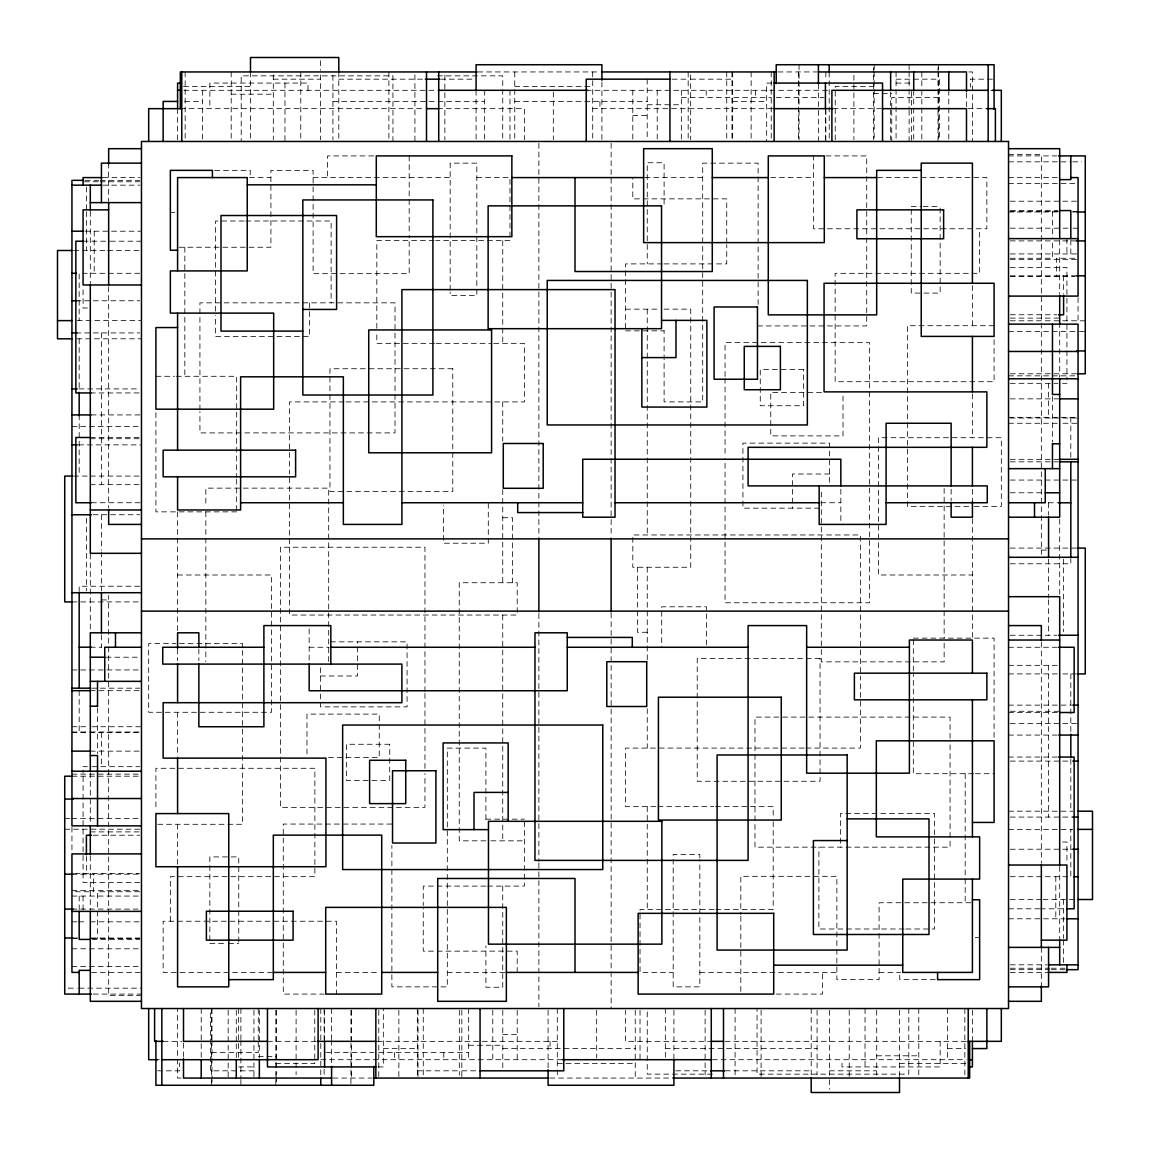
<?xml version="1.0" encoding="UTF-8"?>
<svg xmlns="http://www.w3.org/2000/svg" width="1150" height="1150" viewBox="0 0 1150 1150"><rect width="100%" height="100%" fill="white"/><g stroke="black" fill="none" stroke-linecap="round" stroke-linejoin="round"><path stroke-width="0.75" stroke-dasharray="5 3.75" d="M477.854 71.947L600.142 71.947M778.047 71.947L817.061 71.947M968.832 71.947L972.411 71.947L972.411 141.464M437.489 75.857L502.737 75.857L502.737 141.464M273.298 79.177L320.62 79.177M338.804 79.177L424.709 79.177M440.507 79.177L474.332 79.177M672.146 79.177L688.174 79.177M690.676 79.177L732.665 79.177M896.066 79.177L939.421 79.177L939.421 139.696M992.421 79.177L970.37 79.177L970.37 87.127M771.794 83.073L766.676 83.073L766.676 141.464M896.066 83.073L911.375 83.073M183.526 86.408L250.484 86.408M514.754 86.408L592.71 86.408M874.187 86.408L835.231 86.408L835.231 139.739M183.842 90.304L437.632 90.304M586.227 90.304L829.222 90.304M990.696 90.304L994.089 90.304M873.554 93.624L891.753 93.624M231.208 94.199L273.298 94.199M681.346 97.534L771.348 97.534M776.336 97.534L824.148 97.534M938.587 97.534L891.753 97.534L891.753 108.661M184.676 101.43L202.616 101.43M332.925 101.43L484.668 101.43M514.754 101.43L647.206 101.43M732.665 101.43L766.676 101.43M647.263 104.751L681.346 104.751M180.334 108.661L424.925 108.661M437.489 108.661L524.414 108.661L524.414 139.739M592.71 108.661L772.671 108.661M833.017 108.661L882.539 108.661M968.185 108.661L986.887 108.661M632.802 115.489L647.263 115.489M1008.536 154.603L1041.339 154.603L1041.339 554.401M373.692 155.911L327.563 155.911L327.563 177.589M825.988 155.911L866.726 155.911L866.726 325.939L758.123 325.939M1008.536 155.911L1056.721 155.911M1008.536 161.834L1070.995 161.834M1072.777 161.834L1081.704 161.834M214.748 170.358L250.24 170.358L250.24 177.589M103.169 177.589L139.739 177.589M249.377 177.589L270.911 177.589M313.116 177.589L450.168 177.589M476.819 177.589L509.967 177.589L509.967 240.609L435.908 240.609M644.977 177.589L702.693 177.589M770.658 177.589L813.596 177.589M877.479 177.589L986.858 177.589L986.858 228.764L813.596 228.764L813.596 155.911M1008.536 177.589L1058.446 177.589M85.301 180.334L98.641 180.334M100.309 180.334L139.739 180.334M84.424 181.772L98.684 181.772M100.093 181.772L139.739 181.772M1008.536 183.511L1078.053 183.511M102.882 185.164L139.739 185.164M1010.261 201.207L1078.053 201.207M911.246 206.382L921.452 206.382M923.148 206.382L940.154 206.382M1010.304 210.579L1057.928 210.579M1010.289 211.413L1058.446 211.413M1073.036 211.413L1078.053 211.413M1008.536 211.988L1058.69 211.988M1072.274 211.988L1075.164 211.988M170.358 212.419L174.699 212.419M244.102 221.001L215.51 221.001L215.51 313.504M245.884 221.001L331.114 221.001L331.114 302.838M1010.289 228.174L1059.696 228.174M1063.031 228.174L1071.369 228.174M1073.036 228.174L1078.053 228.174M85.301 231.208L141.464 231.208M434.125 240.609L376.812 240.609L376.812 331.013M1010.261 240.896L1078.053 240.896M83.073 241.198L109.71 241.198M110.386 241.198L141.464 241.198M179.041 247.25L270.911 247.25L270.911 170.358L313.116 170.358L313.116 273.671L409.184 273.671L409.184 235.362M73.701 250.484L106.95 250.484M107.712 250.484L139.739 250.484M1010.304 253.934L1078.053 253.934M1010.261 258.247L1052.466 258.247L1052.466 240.551M1074.718 258.247L1056.376 258.247L1056.376 276.446M1010.261 259.354L1078.053 259.354M662.414 263.896L625.586 263.896L625.586 329.173M664.096 263.896L726.742 263.896L726.742 244.562M1010.261 267.461L1066.927 267.461L1066.927 379.917M139.711 273.298L79.177 273.298L79.177 320.62M1010.261 275.813L1078.053 275.813M1010.261 276.446L1075.078 276.446M75.857 300.783L139.739 300.783M87.414 307.999L83.073 307.999L83.073 286.767M625.586 309.163L659.051 309.163M664.096 309.163L690.747 309.163L690.747 567.252L632.802 567.252L632.802 534.966L860.387 534.966L860.387 674.346M1010.261 314.769L1056.749 314.769M1010.261 318.104L1059.696 318.104M77.294 320.62L141.464 320.62M1010.261 320.793L1085.269 320.793M994.089 325.709L907.379 325.709L907.379 506.359L970.643 506.359M625.586 330.841L664.096 330.841M1008.536 331.603L1078.24 331.603M1079.491 331.603L1085.269 331.603M75.857 332.925L139.739 332.925M76.964 338.804L141.464 338.804M434.527 343.347L376.812 343.347L376.812 332.781M436.31 343.347L491.97 343.347M493.767 343.347L524.414 343.347L524.414 401.911L345.776 401.911M1010.304 373.793L1078.053 373.793M1008.536 375.849L1078.053 375.849M155.911 376.294L174.613 376.294M176.309 376.294L236.67 376.294L236.67 477.437M1010.261 383.324L1057.928 383.324M1062.586 383.324L1066.927 383.324M78.89 388.901L139.739 388.901M821.531 392.538L770.759 392.538L770.759 435.893L843.022 435.893L843.022 394.277M90.304 392.941L141.464 392.941M1010.261 398.863L1059.696 398.863M344.022 401.911L289.613 401.911L289.613 473.872M91.181 414.92L141.464 414.92M1008.536 417.335L1078.053 417.335M1010.261 418.025L1059.696 418.025M1063.031 418.025L1078.053 418.025M1008.536 423.257L1058.029 423.257M1063.031 423.257L1078.053 423.257M71.947 426.506L139.739 426.506M90.304 437.489L141.464 437.489M90.304 438.725L139.739 438.725M78.631 444.878L141.464 444.878M1010.261 459.324L1059.696 459.324M1010.261 461.826L1058.359 461.826M829.624 474.016L792.408 474.016L792.408 508.156M73.614 476.086L87.127 476.086M90.304 476.086L141.464 476.086M1010.261 480.053L1078.053 480.053M90.304 484.668L141.464 484.668M1010.261 492.789L1043.941 492.789M91.396 502.737L141.464 502.737M820.827 502.737L840.837 502.737M1048.283 502.794L1059.696 502.794M974.107 506.359L1001.319 506.359L1001.319 437.719L878.471 437.719L878.471 575L972.411 575M819.533 508.156L742.929 508.156L742.929 443.124L829.624 443.124L829.624 484.969M236.67 511.865L155.911 511.865L155.911 411.973M93.078 514.754L139.739 514.754M502.737 517.716L512.584 517.716L512.584 582.748M1010.261 548.09L1078.053 548.09M1041.339 550.074L1048.57 550.074M1010.304 563.773L1070.822 563.773L1070.822 558.44M177.589 575L271.529 575L271.529 712.281L148.681 712.281L148.681 643.641L175.893 643.641M139.696 586.227L79.177 586.227L79.177 591.56M101.43 599.926L108.661 599.926M71.947 601.91L139.739 601.91M647.263 632.284L637.416 632.284L637.416 567.252M1010.261 635.246L1056.922 635.246M913.33 638.135L994.089 638.135L994.089 738.027M330.467 641.844L407.071 641.844L407.071 706.876L320.376 706.876L320.376 665.031M179.357 643.641L242.621 643.641L242.621 824.291L155.911 824.291M90.304 647.206L101.718 647.206M309.163 647.263L329.173 647.263M1008.536 647.263L1058.604 647.263M106.059 657.211L139.739 657.211M1008.536 665.332L1059.696 665.332M71.947 669.947L139.739 669.947M1008.536 673.914L1059.696 673.914M1062.873 673.914L1076.386 673.914M320.376 675.984L357.592 675.984L357.592 641.844M91.641 688.174L139.739 688.174M90.304 690.676L139.739 690.676M1008.536 705.122L1071.369 705.122M1010.261 711.275L1059.696 711.275M1008.536 712.511L1059.696 712.511M1010.261 723.494L1078.053 723.494M71.947 726.742L86.969 726.742M91.971 726.742L141.464 726.742M71.947 731.975L86.969 731.975M90.304 731.975L139.739 731.975M71.947 732.665L141.464 732.665M1008.536 735.08L1058.819 735.08M804.224 748.089L625.586 748.089L625.586 806.653L656.233 806.653M805.977 748.089L860.387 748.089L860.387 676.128M90.304 751.137L139.739 751.137M1008.536 757.059L1059.696 757.059M328.469 757.462L379.241 757.462L379.241 714.107L306.978 714.107L306.978 755.723M1010.261 761.099L1071.11 761.099M83.073 766.676L87.414 766.676M92.072 766.676L139.739 766.676M973.691 773.706L913.33 773.706L913.33 672.563M975.387 773.706L994.089 773.706M71.947 774.151L141.464 774.151M71.947 776.207L139.696 776.207M658.03 806.653L713.69 806.653M715.473 806.653L773.188 806.653L773.188 817.219M1008.536 811.196L1073.036 811.196M1010.261 817.075L1074.143 817.075M64.731 818.398L70.509 818.398M71.76 818.398L141.464 818.398M485.904 819.159L524.414 819.159M391.877 824.061L283.274 824.061L283.274 994.089L324.012 994.089M64.731 829.208L139.739 829.208M1008.536 829.38L1072.706 829.38M90.304 831.896L139.739 831.896M93.251 835.231L139.739 835.231M485.904 840.837L459.253 840.837L459.253 582.748L517.198 582.748L517.198 615.034L289.613 615.034L289.613 475.654M490.949 840.837L524.414 840.837M1062.586 842.001L1066.927 842.001L1066.927 863.233M1010.261 849.217L1074.143 849.217M74.922 873.554L139.739 873.554M71.947 874.187L139.739 874.187M1010.289 876.702L1070.822 876.702L1070.822 829.38M139.739 882.539L83.073 882.539L83.073 770.083M485.904 886.104L423.257 886.104L423.257 905.438M487.586 886.104L524.414 886.104L524.414 820.827M71.947 890.646L139.739 890.646M75.282 891.753L93.624 891.753L93.624 873.554M139.739 891.753L97.534 891.753L97.534 909.449M71.947 896.066L139.696 896.066M1010.261 899.516L1042.288 899.516M1043.05 899.516L1076.299 899.516M970.959 902.75L879.089 902.75L879.089 979.642L836.884 979.642L836.884 876.329L740.816 876.329L740.816 914.638M1008.536 908.802L1039.614 908.802M1040.29 908.802L1066.927 908.802M71.947 909.104L139.739 909.104M714.092 909.391L640.033 909.391L640.033 972.411L673.181 972.411M715.875 909.391L773.188 909.391L773.188 818.987M1008.536 918.792L1064.699 918.792M71.947 921.826L76.964 921.826M78.631 921.826L86.969 921.826M90.304 921.826L139.711 921.826M904.116 928.999L818.886 928.999L818.886 847.162M905.898 928.999L934.49 928.999L934.49 836.496M975.301 937.581L979.642 937.581M74.836 938.012L77.726 938.012M91.31 938.012L141.464 938.012M71.947 938.587L76.964 938.587M91.554 938.587L139.711 938.587M92.072 939.421L139.696 939.421M209.846 943.618L226.852 943.618M228.548 943.618L238.754 943.618M71.947 948.793L139.739 948.793M1010.261 964.836L1047.118 964.836M71.947 966.489L141.464 966.489M1010.261 968.228L1049.907 968.228M1051.316 968.228L1065.576 968.228M1010.261 969.666L1049.691 969.666M1051.359 969.666L1064.699 969.666M91.554 972.411L141.464 972.411M272.521 972.411L163.142 972.411L163.142 921.236L336.404 921.236L336.404 994.089M336.404 972.411L379.342 972.411M447.307 972.411L505.022 972.411M699.832 972.411L836.884 972.411M879.089 972.411L900.622 972.411M1010.261 972.411L1046.831 972.411M935.252 979.642L899.76 979.642L899.76 972.411M68.296 988.166L77.222 988.166M79.005 988.166L141.464 988.166M93.279 994.089L141.464 994.089M776.307 994.089L822.437 994.089L822.437 972.411M141.464 995.397L108.661 995.397L108.661 595.599M502.737 1034.511L517.198 1034.511M163.113 1041.339L181.815 1041.339M267.461 1041.339L316.983 1041.339M377.329 1041.339L557.29 1041.339M712.511 1041.339L625.586 1041.339L625.586 1010.261M725.075 1041.339L969.666 1041.339M468.654 1045.249L502.737 1045.249M383.324 1048.57L417.335 1048.57M502.794 1048.57L635.246 1048.57M665.332 1048.57L817.075 1048.57M947.384 1048.57L965.324 1048.57M211.413 1052.466L258.247 1052.466L258.247 1041.339M325.853 1052.466L373.664 1052.466M378.652 1052.466L468.654 1052.466M876.702 1055.801L918.792 1055.801M258.247 1056.376L276.446 1056.376M155.911 1059.696L159.304 1059.696M320.778 1059.696L563.773 1059.696M712.367 1059.696L966.158 1059.696M275.813 1063.592L314.769 1063.592L314.769 1010.261M557.29 1063.592L635.246 1063.592M899.516 1063.592L966.474 1063.592M238.625 1066.927L253.934 1066.927M378.206 1066.927L383.324 1066.927L383.324 1008.536M157.579 1070.822L179.63 1070.822L179.63 1062.873M253.934 1070.822L210.579 1070.822L210.579 1010.304M417.335 1070.822L459.324 1070.822M461.826 1070.822L477.854 1070.822M675.668 1070.822L709.492 1070.822M725.291 1070.822L811.196 1070.822M829.38 1070.822L876.702 1070.822M712.511 1074.143L647.263 1074.143L647.263 1008.536M181.168 1078.053L177.589 1078.053L177.589 1008.536M332.939 1078.053L371.953 1078.053M549.858 1078.053L672.146 1078.053M1078.053 297.62L1078.053 322.791M1070.822 240.048L1070.822 253.934M1070.822 417.335L1070.822 459.324M1070.822 673.914L1070.822 735.08M1070.822 759.288L1070.822 811.196M1066.927 238.625L1066.927 253.934M1063.592 275.813L1063.592 293.523M1063.592 559.072L1063.592 631.695M1063.592 899.516L1063.592 938.285M1063.592 940.039L1063.592 962.952M1059.696 239.962L1059.696 294.127M1059.696 322.561L1059.696 377.329M1059.696 519.239L1059.696 595.93M1059.696 866.396L1059.696 938.616M1055.801 876.702L1055.801 918.792M1052.466 211.413L1052.466 238.783M1052.466 396.362L1052.466 442.06M1048.57 383.324L1048.57 417.335M1048.57 502.794L1048.57 515.099M1048.57 559.072L1048.57 598.043M1048.57 599.811L1048.57 635.246M1048.57 665.332L1048.57 817.075M1041.339 642.261L1041.339 863.233M1041.339 947.384L1041.339 986.858M994.089 339.71L994.089 381.714L835.13 381.714L835.13 273.326L979.642 273.326L979.642 228.764M972.411 285.559L972.411 325.709M972.411 393.961L972.411 437.719M972.411 489.268L972.411 501.055M972.411 518.679L972.411 638.135M972.411 1010.261L972.411 1041.339M966.489 92.92L966.489 106.907M965.181 773.706L965.181 902.75M964.836 1008.536L964.836 1078.053M951.136 489.268L951.136 501.055M950.072 738.329L950.072 717.097L754.975 717.097L754.975 847.162L950.072 847.162L950.072 740.097M948.793 90.304L948.793 141.464M947.384 1008.536L947.384 1059.696M944.15 488.463L944.15 638.135M944.15 643.224L944.15 661.868L821.316 661.868L821.316 488.463M940.154 208.107L940.154 293.092L911.246 293.092L911.246 208.107M940.154 1041.339L940.154 1066.927L842.001 1066.927L842.001 1059.696M938.587 64.731L938.587 70.509M938.587 71.947L938.587 141.464M938.012 67.62L938.012 70.509M938.012 71.76L938.012 109.423M938.012 110.386L938.012 141.464M934.49 834.713L934.49 813.395L840.564 813.395L840.564 847.162M921.826 71.947L921.826 86.969M921.826 90.304L921.826 139.711M918.792 1008.536L918.792 1078.053M913.718 90.304L913.718 106.174M913.718 107.942L913.718 139.696M913.33 639.831L913.33 670.781M911.375 91.554L911.375 141.464M909.104 64.731L909.104 70.509M909.104 71.76L909.104 109.423M909.104 110.386L909.104 141.464M908.802 1008.536L908.802 1074.143L757.059 1074.143L757.059 1008.536M899.516 1010.261L899.516 1078.053M896.066 71.947L896.066 139.696M891.753 110.386L891.753 141.464M890.646 91.971L890.646 139.739M876.702 1010.289L876.702 1075.164M874.187 64.731L874.187 70.509M874.187 71.76L874.187 139.739M873.554 67.62L873.554 73.226M873.554 74.922L873.554 139.739M865.03 1008.536L865.03 1066.927M853.904 75.282L853.904 139.696M849.217 1010.261L849.217 1078.053M840.837 489.268L840.837 521.079M829.38 1010.318L829.38 1075.164M829.38 1079.649L829.38 1089.294M829.208 71.947L829.208 141.464M825.858 71.947L825.858 80.687M825.858 109.825L825.858 141.464M825.413 108.661L825.413 139.739M818.398 84.051L818.398 109.71M818.398 110.386L818.398 141.464M817.075 1010.261L817.075 1074.574M811.196 1008.536L811.196 1078.053M799.063 64.731L799.063 80.069M799.063 81.779L799.063 106.993M799.063 110.386L799.063 139.739M798.531 71.947L798.531 139.711M771.219 71.947L771.219 139.711M761.099 1010.261L761.099 1078.053M758.123 304.491L758.123 163.142L702.693 163.142L702.693 401.896L664.096 401.896L664.096 330.567M755.536 90.304L755.536 97.534M751.137 71.947L751.137 139.739M740.816 916.392L740.816 994.089M735.08 1008.536L735.08 1075.164M732.665 71.947L732.665 141.464M731.975 71.947L731.975 139.739M726.742 71.947L726.742 141.464M726.742 242.808L726.742 198.864L632.802 198.864L632.802 177.589M725.046 376.481L725.046 342.643L869.558 342.643L869.558 602.773L725.046 602.773L725.046 458.39M725.046 378.264L725.046 456.607M706.503 644.977L706.503 606.798L661.71 606.798L661.71 646.717M706.186 90.304L706.186 97.534M705.122 1010.261L705.122 1074.718M699.832 857.929L699.832 854.378L673.181 854.378L673.181 986.858L699.832 986.858L699.832 859.711M690.676 74.836L690.676 139.739M688.174 71.947L688.174 139.739M681.346 90.304L681.346 141.464M673.914 1010.304L673.914 1059.696M665.332 1008.536L665.332 1059.696M664.096 204.139L664.096 162.739L647.263 162.739L647.263 263.896M657.211 90.304L657.211 139.739M647.206 79.177L647.206 139.739M647.263 309.163L647.263 534.966M647.263 567.252L647.263 660.359M647.263 708.702L647.263 748.089M647.263 806.653L647.263 909.391M640.033 1010.304L640.033 1059.696M635.246 1010.261L635.246 1078.053M632.802 90.304L632.802 139.725M611.124 143.261L611.124 290.461M611.124 292.043L611.124 536.403M611.124 612.921L611.124 1008.536M601.91 81.966L601.91 139.739M599.926 101.43L599.926 108.661M596.678 1010.304L596.678 1057.928M592.71 71.947L592.71 141.464M557.29 1008.536L557.29 1078.053M553.322 92.072L553.322 139.696M550.074 1041.339L550.074 1048.57M548.09 1010.261L548.09 1068.034M538.876 143.247L538.876 537.079M538.876 613.597L538.876 861.537M538.876 863.133L538.876 1006.739M517.198 972.411L517.198 951.136L423.257 951.136L423.257 907.192M517.198 1010.275L517.198 1059.696M514.754 71.947L514.754 139.739M509.967 90.304L509.967 139.696M502.737 240.609L502.737 343.347M502.737 401.911L502.737 441.298M502.737 489.641L502.737 582.748M502.737 615.034L502.737 840.837M502.737 886.104L502.737 987.261L485.904 987.261L485.904 945.861M502.794 1010.261L502.794 1070.822M492.789 1010.261L492.789 1059.696M488.29 503.283L488.29 543.202L443.497 543.202L443.497 505.022M485.904 819.432L485.904 748.104L447.307 748.104L447.307 986.858L391.877 986.858L391.877 845.509M484.668 90.304L484.668 141.464M476.086 90.304L476.086 139.696M468.654 1008.536L468.654 1059.696M461.826 1010.261L461.826 1078.053M459.324 1010.261L459.324 1075.164M450.168 290.289L450.168 163.142L476.819 163.142L476.819 295.622L450.168 295.622L450.168 292.071M444.878 75.282L444.878 139.739M443.814 1052.466L443.814 1059.696M424.954 691.61L424.954 547.227L280.442 547.227L280.442 807.357L424.954 807.357L424.954 773.519M424.954 693.393L424.954 771.736M423.257 1008.536L423.257 1078.053M418.025 1010.261L418.025 1078.053M417.335 1008.536L417.335 1078.053M414.92 74.836L414.92 141.464M409.184 155.911L409.184 233.608M398.863 1010.261L398.863 1078.053M394.464 1052.466L394.464 1059.696M392.941 141.464L392.941 75.857L241.198 75.857L241.198 141.464M388.901 71.947L388.901 139.739M378.781 1010.289L378.781 1078.053M351.469 1010.289L351.469 1078.053M350.937 1010.261L350.937 1039.614M350.937 1043.007L350.937 1068.221M350.937 1069.931L350.937 1085.269M338.804 71.947L338.804 141.464M332.925 75.426L332.925 139.739M331.603 1008.536L331.603 1039.614M331.603 1040.29L331.603 1065.949M328.684 661.538L328.684 488.132L205.85 488.132L205.85 506.776M324.588 1010.261L324.588 1041.339M324.142 1008.536L324.142 1040.175M324.142 1069.313L324.142 1078.053M320.793 1008.536L320.793 1078.053M320.62 60.706L320.62 70.351M320.62 74.836L320.62 139.682M309.436 302.838L309.436 336.605L215.51 336.605L215.51 315.287M309.163 628.921L309.163 660.732M307.999 90.304L307.999 83.073L209.846 83.073L209.846 108.661M300.783 71.947L300.783 139.739M296.096 1010.304L296.096 1074.718M284.97 83.073L284.97 141.464M276.446 1010.261L276.446 1075.078M276.446 1076.774L276.446 1082.38M275.813 1010.261L275.813 1078.24M275.813 1079.491L275.813 1085.269M273.298 74.836L273.298 139.711M259.354 1010.261L259.354 1058.029M258.247 1008.536L258.247 1039.614M253.934 1010.304L253.934 1078.053M250.484 71.947L250.484 139.739M240.896 1008.536L240.896 1039.614M240.896 1040.578L240.896 1078.24M240.896 1079.491L240.896 1085.269M238.754 941.893L238.754 856.908L209.846 856.908L209.846 941.893M238.625 1008.536L238.625 1058.446M236.67 479.219L236.67 510.169M236.282 1010.304L236.282 1042.058M236.282 1043.826L236.282 1059.696M231.208 71.947L231.208 141.464M228.174 1010.289L228.174 1059.696M228.174 1063.031L228.174 1078.053M211.988 1008.536L211.988 1039.614M211.988 1040.578L211.988 1078.24M211.988 1079.491L211.988 1082.38M211.413 1008.536L211.413 1078.053M211.413 1079.491L211.413 1085.269M205.85 511.865L205.85 661.538M202.616 90.304L202.616 141.464M201.207 1008.536L201.207 1059.696M199.928 409.903L199.928 302.838L395.025 302.838L395.025 432.903L199.928 432.903L199.928 411.671M198.864 648.945L198.864 660.732M185.164 71.947L185.164 141.464M184.819 247.25L184.819 376.294M183.511 1043.093L183.511 1057.08M177.589 108.661L177.589 139.739M177.589 511.865L177.589 631.321M177.589 648.945L177.589 660.732M177.589 712.281L177.589 756.039M177.589 824.291L177.589 864.441M170.358 921.236L170.358 876.674L314.87 876.674L314.87 768.286L155.911 768.286L155.911 810.29M108.661 163.142L108.661 202.616M108.661 286.767L108.661 507.739M101.43 332.925L101.43 484.668M101.43 514.754L101.43 550.189M101.43 551.957L101.43 590.928M101.43 634.901L101.43 647.206M101.43 732.665L101.43 766.676M97.534 707.94L97.534 753.638M97.534 911.217L97.534 938.587M94.199 231.208L94.199 273.298M90.304 211.384L90.304 283.604M90.304 554.07L90.304 630.761M90.304 772.671L90.304 827.439M90.304 855.873L90.304 910.038M86.408 187.048L86.408 209.961M86.408 211.715L86.408 250.484M86.408 518.305L86.408 590.928M86.408 856.477L86.408 874.187M83.073 896.066L83.073 911.375M79.177 338.804L79.177 390.713M79.177 414.92L79.177 476.086M79.177 690.676L79.177 732.665M79.177 896.066L79.177 909.952M71.947 827.209L71.947 852.38M452.784 368.733L329.949 368.733L329.949 491.582L452.784 491.582L452.784 368.733M803.62 369.61L760.265 369.61L760.265 405.734L803.62 405.734L803.62 369.61M820.051 658.418L697.216 658.418L697.216 781.267L820.051 781.267L820.051 658.418M389.735 744.266L346.38 744.266L346.38 780.39L389.735 780.39L389.735 744.266"/><path stroke-width="1.5" d="M477.135 71.947L180.334 71.947L180.334 108.661M601.551 71.947L776.552 71.947M818.398 71.947L966.489 71.947L966.489 91.554M425.399 79.177L439.386 79.177M669.947 79.177L586.227 79.177L586.227 141.464M180.622 83.073L177.589 83.073L177.589 108.661M774.151 83.073L882.539 83.073L882.539 141.464M177.589 90.304L180.334 90.304M438.725 90.304L587.736 90.304M988.166 90.304L831.896 90.304L831.896 141.464M992.464 90.304L1001.319 90.304L1001.319 141.464M177.589 101.43L163.142 101.43L163.142 108.388M181.772 108.661L148.681 108.661L148.681 141.464M426.506 108.661L438.725 108.661M774.151 108.661L832.542 108.661M882.539 108.661L966.489 108.661L966.489 141.464M986.887 108.661L995.397 108.661L995.397 141.464M141.464 148.681L108.661 148.681L108.661 163.99M1008.536 148.681L1059.696 148.681L1059.696 238.625M1058.503 155.911L1085.269 155.911L1085.269 373.793L1078.053 373.793M141.464 163.142L101.43 163.142L101.43 202.616M921.236 170.358L876.674 170.358L876.674 314.87L768.286 314.87L768.286 155.911L824.291 155.911L824.291 242.621L643.641 242.621L643.641 148.681L712.281 148.681L712.281 271.529L575 271.529L575 177.589M101.991 177.589L83.073 177.589L83.073 185.164M511.865 177.589L643.641 177.589M712.281 177.589L768.286 177.589M824.291 177.589L876.674 177.589M1070.822 177.589L1078.053 177.589L1078.053 296.096L1008.536 296.096M1059.696 179.63L1070.822 179.63L1070.822 155.911M83.634 180.334L71.947 180.334L71.947 825.858L141.464 825.858M247.25 184.819L376.294 184.819M71.947 185.164L101.43 185.164M90.304 202.616L141.464 202.616M108.661 209.846L83.073 209.846L83.073 284.97L141.464 284.97M1059.696 210.579L1070.822 210.579L1070.822 238.625M1076.486 211.988L1085.269 211.988M71.947 231.208L83.634 231.208M1008.536 238.625L1078.053 238.625M1076.486 240.896L1085.269 240.896M83.073 241.198L75.857 241.198L75.857 392.941L91.396 392.941M177.589 250.24L170.358 250.24L170.358 170.358L212.419 170.358L212.419 177.589M71.947 250.484L57.5 250.484L57.5 338.804L71.947 338.804M71.947 273.298L76.288 273.298M1076.486 275.813L1085.269 275.813M71.947 300.783L76.964 300.783M302.838 309.436L336.605 309.436L336.605 215.51L221.001 215.51L221.001 331.114L302.838 331.114M1058.46 314.769L1063.592 314.769L1063.592 295.291M661.538 320.376L706.876 320.376L706.876 407.071L641.844 407.071L641.844 328.684M57.5 320.62L71.947 320.62M1008.536 324.142L1078.053 324.142L1078.053 969.666L1066.366 969.666M177.589 327.563L155.911 327.563L155.911 409.184L273.671 409.184L273.671 313.116L170.358 313.116L170.358 270.911L247.25 270.911L247.25 177.589L177.589 177.589L177.589 270.911M71.947 332.925L77.151 332.925M1076.745 350.937L1085.269 350.937M1008.536 351.469L1078.053 351.469M641.844 357.592L675.984 357.592L675.984 320.376M1008.536 378.781L1078.053 378.781M71.947 388.901L77.151 388.901M1059.696 394.464L1052.466 394.464L1052.466 324.142M1059.696 398.863L1078.053 398.863M71.947 414.92L91.181 414.92M90.304 437.489L75.857 437.489L75.857 502.737L91.396 502.737M1052.466 443.814L1059.696 443.814M71.947 444.878L77.194 444.878M1059.696 459.324L1078.053 459.324M1059.696 461.826L1078.053 461.826M1008.536 468.654L1059.696 468.654M71.947 476.086L64.731 476.086L64.731 601.91L71.947 601.91M1045.249 492.789L1059.696 492.789M240.609 502.737L343.347 502.737M401.911 502.737L582.748 502.737M615.034 502.737L819.332 502.737M886.104 502.737L987.261 502.737L987.261 485.904L748.104 485.904L748.104 447.307L986.858 447.307L986.858 391.877L824.061 391.877L824.061 283.274L994.089 283.274L994.089 336.404L921.236 336.404L921.236 163.142L972.411 163.142L972.411 283.274M1008.536 502.737L1045.249 502.737L1045.249 468.654M1058.69 502.794L1070.822 502.794M90.304 509.967L141.464 509.967M582.748 512.584L517.716 512.584L517.716 502.737M71.947 514.754L91.411 514.754M1008.536 517.198L1059.696 517.198L1059.696 378.781M141.464 524.414L108.661 524.414L108.661 509.407M141.464 538.876L1008.536 538.876M1078.053 548.09L1085.269 548.09L1085.269 673.914L1078.053 673.914M141.464 553.322L90.304 553.322L90.304 284.97M1008.536 557.29L1078.053 557.29M71.947 592.71L141.464 592.71M1008.536 596.678L1059.696 596.678L1059.696 865.03M141.464 611.124L1008.536 611.124M1008.536 625.586L1041.339 625.586L1041.339 640.593M141.464 632.802L90.304 632.802L90.304 771.219M1058.589 635.246L1078.053 635.246M567.252 637.416L632.284 637.416L632.284 647.263M1008.536 640.033L1059.696 640.033M79.177 647.206L91.31 647.206M141.464 647.263L104.751 647.263L104.751 681.346M263.896 647.263L162.739 647.263L162.739 664.096L401.896 664.096L401.896 702.693L163.142 702.693L163.142 758.123L325.939 758.123L325.939 866.726L155.911 866.726L155.911 813.596L228.764 813.596L228.764 986.858L177.589 986.858L177.589 866.726M330.668 647.263L534.966 647.263M567.252 647.263L748.089 647.263M806.653 647.263L909.391 647.263M1058.604 647.263L1074.143 647.263L1074.143 712.511L1059.696 712.511M90.304 657.211L104.751 657.211M90.304 681.346L141.464 681.346M71.947 688.174L90.304 688.174M71.947 690.676L90.304 690.676M1072.806 705.122L1078.053 705.122M90.304 706.186L97.534 706.186M1058.819 735.08L1078.053 735.08M71.947 751.137L90.304 751.137M90.304 755.536L97.534 755.536L97.534 825.858M1058.604 757.059L1074.143 757.059L1074.143 908.802L1066.927 908.802M1072.849 761.099L1078.053 761.099M71.947 771.219L141.464 771.219M71.947 776.207L64.731 776.207L64.731 994.089L91.497 994.089M508.156 792.408L474.016 792.408L474.016 829.624M71.947 798.531L141.464 798.531M64.731 799.063L73.255 799.063M1078.053 811.196L1092.5 811.196L1092.5 899.516L1078.053 899.516M1072.849 817.075L1078.053 817.075M847.162 818.886L928.999 818.886L928.999 934.49L813.395 934.49L813.395 840.564L847.162 840.564M972.411 822.437L994.089 822.437L994.089 740.816L876.329 740.816L876.329 836.884L979.642 836.884L979.642 879.089L902.75 879.089L902.75 972.411L972.411 972.411L972.411 879.089M1078.053 829.38L1092.5 829.38M488.463 829.624L443.124 829.624L443.124 742.929L508.156 742.929L508.156 821.316M91.54 835.231L86.408 835.231L86.408 854.709M1073.036 849.217L1078.053 849.217M141.464 853.904L71.947 853.904L71.947 972.411L79.177 972.411M1008.536 865.03L1066.927 865.03L1066.927 940.154L1041.339 940.154M64.731 874.187L73.514 874.187M1073.712 876.702L1078.053 876.702M972.411 899.76L979.642 899.76L979.642 979.642L937.581 979.642L937.581 972.411M64.731 909.104L73.514 909.104M71.947 911.375L141.464 911.375M1066.366 918.792L1078.053 918.792M64.731 938.012L73.514 938.012M90.304 939.421L79.177 939.421L79.177 911.375M1008.536 947.384L1059.696 947.384M1048.57 964.836L1078.053 964.836M773.706 965.181L902.75 965.181M90.304 970.37L79.177 970.37L79.177 994.089M273.326 972.411L325.709 972.411M381.714 972.411L437.719 972.411M506.359 972.411L638.135 972.411M1048.009 972.411L1066.927 972.411L1066.927 964.836M228.764 979.642L273.326 979.642L273.326 835.13L381.714 835.13L381.714 994.089L325.709 994.089L325.709 907.379L506.359 907.379L506.359 1001.319L437.719 1001.319L437.719 878.471L575 878.471L575 972.411M1008.536 986.858L1048.57 986.858L1048.57 947.384M141.464 1001.319L90.304 1001.319L90.304 911.375M1008.536 1001.319L1041.339 1001.319L1041.339 986.01M163.113 1041.339L154.603 1041.339L154.603 1008.536M267.461 1041.339L183.511 1041.339L183.511 1008.536M317.457 1041.339L375.849 1041.339M711.275 1041.339L723.494 1041.339M968.228 1041.339L1001.319 1041.339L1001.319 1008.536M972.411 1048.57L986.858 1048.57L986.858 1041.612M157.536 1059.696L148.681 1059.696L148.681 1008.536M161.834 1059.696L318.104 1059.696L318.104 1008.536M562.264 1059.696L711.275 1059.696M969.666 1059.696L972.411 1059.696M375.849 1066.927L267.461 1066.927L267.461 1008.536M969.378 1066.927L972.411 1066.927L972.411 1041.339M480.053 1070.822L563.773 1070.822L563.773 1008.536M710.614 1070.822L724.601 1070.822M331.603 1078.053L183.511 1078.053L183.511 1058.446M373.448 1078.053L548.449 1078.053M672.865 1078.053L969.666 1078.053L969.666 1041.339M1070.822 461.826L1070.822 557.29M1070.822 734.232L1070.822 757.62M1059.696 295.493L1059.696 324.142M1059.696 940.039L1059.696 964.836M1052.466 443.598L1052.466 468.654M1048.57 516.81L1048.57 557.29M1041.339 865.03L1041.339 947.384M1034.511 502.737L1034.511 517.198M994.089 109.336L994.089 64.731L776.207 64.731L776.207 83.634M988.166 64.731L988.166 141.464M986.858 1008.536L986.858 1041.339M972.411 336.404L972.411 391.877M972.411 447.307L972.411 485.904M972.411 501.544L972.411 517.198L951.136 517.198L951.136 502.737M972.411 673.181L972.411 640.033L909.391 640.033L909.391 773.188L806.653 773.188L806.653 625.586L748.089 625.586L748.089 860.387L534.966 860.387L534.966 632.802L567.252 632.802L567.252 690.747L309.163 690.747L309.163 664.096M972.411 699.832L972.411 836.884M968.228 1008.536L968.228 1078.053M951.136 485.904L951.136 423.257L886.104 423.257L886.104 524.414L819.159 524.414L819.159 485.904M948.793 71.947L948.793 90.304M913.718 71.947L913.718 90.304M899.516 1078.053L899.516 1092.5L811.196 1092.5L811.196 1078.053M890.646 71.947L890.646 90.304M840.837 485.904L840.837 459.253L582.748 459.253L582.748 517.198L615.034 517.198L615.034 289.613L401.911 289.613L401.911 524.414L343.347 524.414L343.347 376.812L240.609 376.812L240.609 509.967L177.589 509.967L177.589 476.819M829.208 64.731L829.208 71.947M825.413 83.073L825.413 108.661M818.398 64.731L818.398 83.634M774.151 71.947L774.151 141.464M723.494 1008.536L723.494 1078.053M711.275 1008.536L711.275 1078.053M673.914 1059.696L673.914 1085.269L548.09 1085.269L548.09 1069.701M669.947 71.947L669.947 141.464M611.124 538.2L611.124 611.8M601.91 80.299L601.91 64.731L476.086 64.731L476.086 90.304M538.876 538.2L538.876 611.8M480.053 1008.536L480.053 1078.053M438.725 71.947L438.725 141.464M426.506 71.947L426.506 141.464M375.849 1008.536L375.849 1078.053M373.793 1066.366L373.793 1085.269L155.911 1085.269L155.911 1040.664M338.804 71.947L338.804 57.5L250.484 57.5L250.484 71.947M331.603 1066.366L331.603 1085.269M330.841 664.096L330.841 625.586L263.896 625.586L263.896 726.742L198.864 726.742L198.864 664.096M324.588 1041.339L324.588 1066.927M320.793 1078.053L320.793 1085.269M259.354 1059.696L259.354 1078.053M236.282 1059.696L236.282 1078.053M201.207 1059.696L201.207 1078.053M198.864 647.263L198.864 632.802L177.589 632.802L177.589 648.456M181.772 71.947L181.772 141.464M177.589 313.116L177.589 450.168M177.589 664.096L177.589 702.693M177.589 758.123L177.589 813.596M163.142 108.661L163.142 141.464M161.834 1008.536L161.834 1085.269M115.489 632.802L115.489 647.263M108.661 202.616L108.661 284.97M101.43 592.71L101.43 633.19M97.534 681.346L97.534 706.402M90.304 185.164L90.304 209.961M90.304 825.858L90.304 854.508M79.177 392.38L79.177 415.768M79.177 592.71L79.177 688.174M1008.536 141.464L141.464 141.464L141.464 1008.536L1008.536 1008.536L1008.536 141.464M511.865 155.911L376.294 155.911L376.294 236.67L511.865 236.67L511.865 155.911M432.903 199.928L302.838 199.928L302.838 395.025L432.903 395.025L432.903 199.928M661.538 205.85L488.132 205.85L488.132 328.684L661.538 328.684L661.538 205.85M943.618 209.846L856.908 209.846L856.908 238.754L943.618 238.754L943.618 209.846M807.357 280.442L547.227 280.442L547.227 424.954L807.357 424.954L807.357 280.442M757.462 306.978L714.107 306.978L714.107 379.241L757.462 379.241L757.462 306.978M491.582 329.949L368.733 329.949L368.733 452.784L491.582 452.784L491.582 329.949M780.39 346.38L744.266 346.38L744.266 389.735L780.39 389.735L780.39 346.38M543.202 443.497L503.283 443.497L503.283 488.29L543.202 488.29L543.202 443.497M295.622 450.168L163.142 450.168L163.142 476.819L295.622 476.819L295.622 450.168M646.717 661.71L606.798 661.71L606.798 706.503L646.717 706.503L646.717 661.71M986.858 673.181L854.378 673.181L854.378 699.832L986.858 699.832L986.858 673.181M781.267 697.216L658.418 697.216L658.418 820.051L781.267 820.051L781.267 697.216M602.773 725.046L342.643 725.046L342.643 869.558L602.773 869.558L602.773 725.046M847.162 754.975L717.097 754.975L717.097 950.072L847.162 950.072L847.162 754.975M405.734 760.265L369.61 760.265L369.61 803.62L405.734 803.62L405.734 760.265M435.893 770.759L392.538 770.759L392.538 843.022L435.893 843.022L435.893 770.759M661.868 821.316L488.463 821.316L488.463 944.15L661.868 944.15L661.868 821.316M293.092 911.246L206.382 911.246L206.382 940.154L293.092 940.154L293.092 911.246M773.706 913.33L638.135 913.33L638.135 994.089L773.706 994.089L773.706 913.33"/></g></svg>
